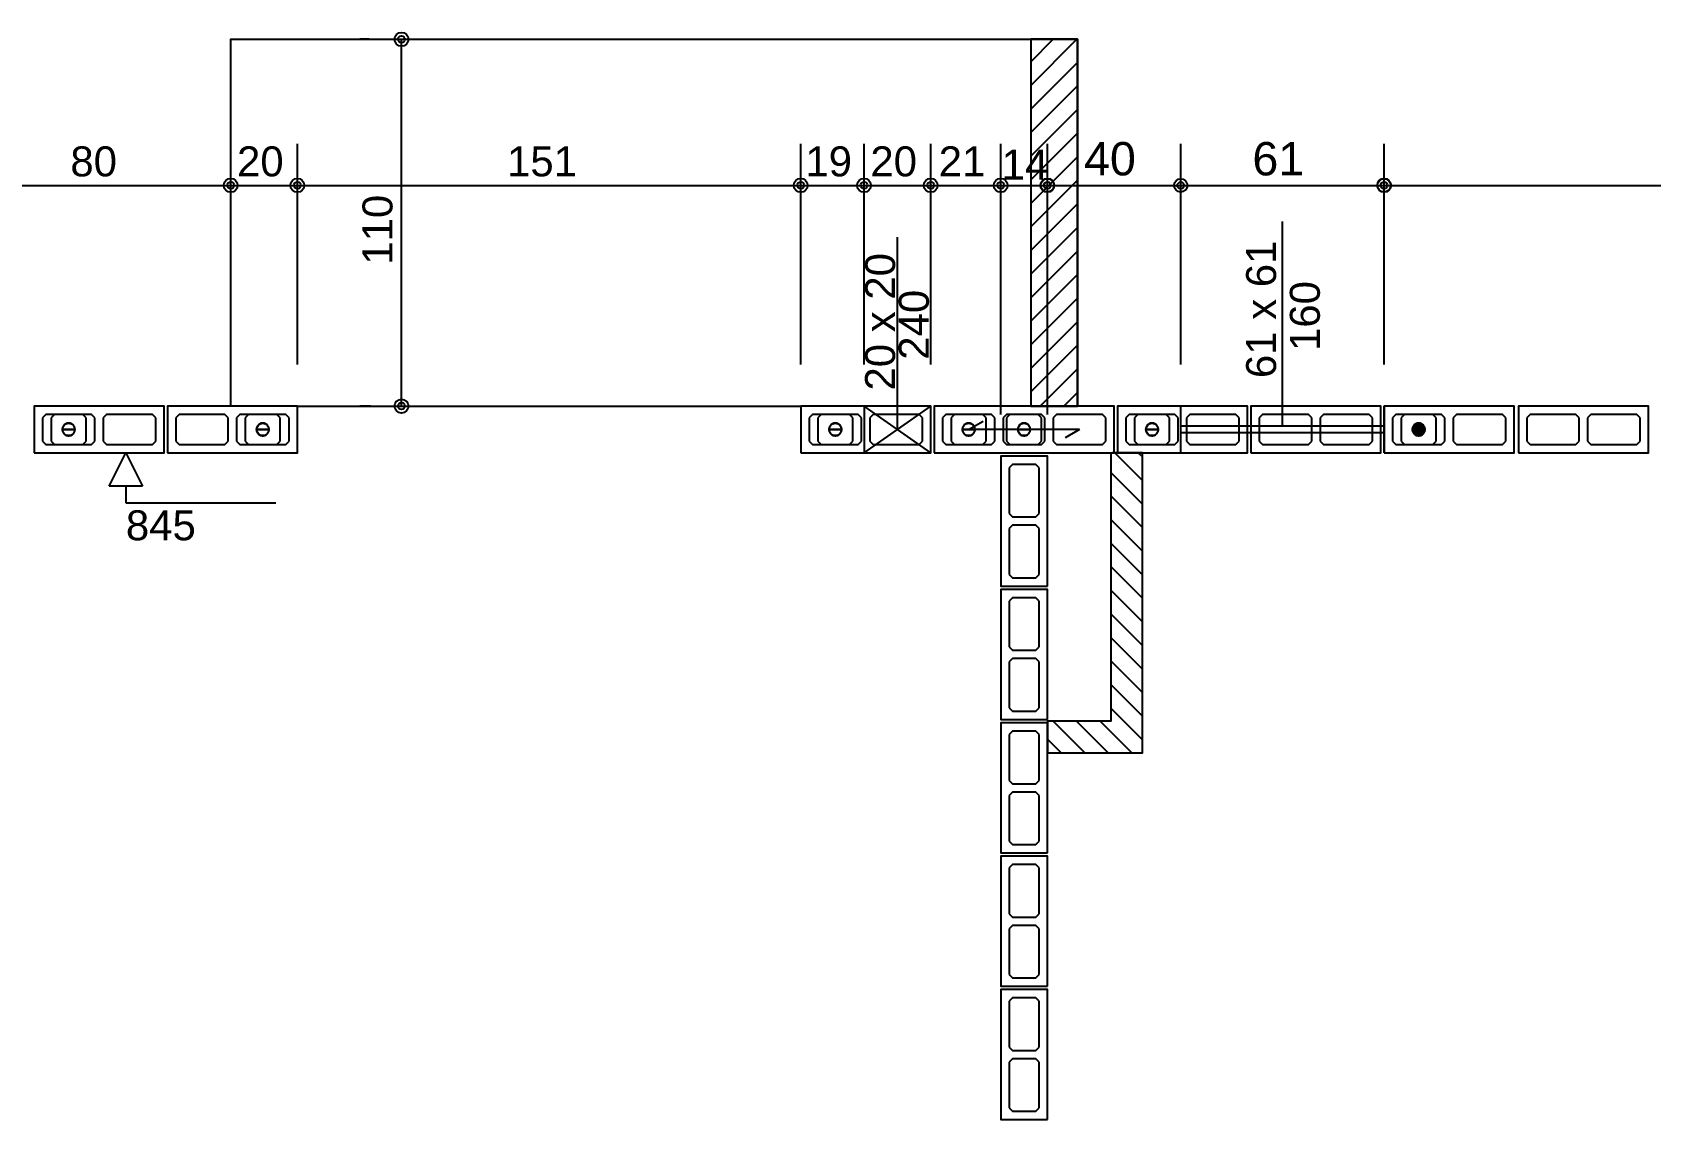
# Model space of a CAD drawing. Extents: x 0 to 119, y 0 to 84.
# Drawn here: x 27.53 to 37.24, y 65.64 to 72.16 of the extents above; entities that cross this region are included whole.
import ezdxf

# ---------------------------------------------------------------- set-up
doc = ezdxf.new("R2010")
doc.units = 0
doc.header["$MEASUREMENT"] = 0
doc.linetypes.add('ESTILO_TQS_0003', pattern=[1.5, 0.5, -0.4, 0.1, -0.5])
doc.linetypes.add('ESTILO_TQS_0005', pattern=[0.4, 0.3, -0.1])
for name, color, linetype in [('17', 90, 'CONTINUOUS'), ('20', 1, 'CONTINUOUS'), ('27', 250, 'CONTINUOUS'), ('29', 9, 'CONTINUOUS'), ('3', 7, 'CONTINUOUS'), ('35', 255, 'CONTINUOUS')]:
    doc.layers.add(name, color=color, linetype=linetype)
doc.styles.add('TQS_ARIAL', font='arial.ttf')

msp = doc.modelspace()

# ---------------------------------------------------------------- linework, layer by layer
at = {"layer": '17', "color": 90, "linetype": 'Continuous'}
for p, q in [((35.7603, 69.87), (35.7403, 69.85)), ((35.7403, 69.85), (35.7403, 69.71)), ((35.9303, 69.87), (35.7603, 69.87)), ((35.9503, 69.85), (35.9303, 69.87)), ((35.9503, 69.71), (35.9503, 69.85)), ((35.7403, 69.71), (35.7603, 69.69)), ((35.7603, 69.69), (35.9303, 69.69)), ((35.9303, 69.69), (35.9503, 69.71))]:
    msp.add_line(p, q, dxfattribs=at)
for points in [[(35.8459, 69.78), (35.845897, 69.779939), (35.845888, 69.779879), (35.845872, 69.77982), (35.845851, 69.779763), (35.845825, 69.779709), (35.845792, 69.779657), (35.845755, 69.779609), (35.845713, 69.779565), (35.845667, 69.779526), (35.845617, 69.779491), (35.845564, 69.779461), (35.845508, 69.779437), (35.84545, 69.779419), (35.845391, 69.779407), (35.84533, 69.779401), (35.84527, 69.779401), (35.845209, 69.779407), (35.84515, 69.779419), (35.845092, 69.779437), (35.845036, 69.779461), (35.844983, 69.779491), (35.844933, 69.779526), (35.844887, 69.779565), (35.844845, 69.779609), (35.844808, 69.779657), (35.844775, 69.779709), (35.844749, 69.779763), (35.844728, 69.77982), (35.844712, 69.779879), (35.844703, 69.779939), (35.8447, 69.78), (35.8831, 69.78), (35.882906, 69.783824), (35.882326, 69.787609), (35.881366, 69.791316), (35.880037, 69.794907), (35.87835, 69.798344), (35.876325, 69.801594), (35.873981, 69.804622), (35.871343, 69.807397), (35.868438, 69.809891), (35.865295, 69.812079), (35.861947, 69.813937), (35.858428, 69.815447), (35.854775, 69.816593), (35.851024, 69.817364), (35.847215, 69.817751), (35.843385, 69.817751), (35.839576, 69.817364), (35.835825, 69.816593), (35.832172, 69.815447), (35.828653, 69.813937), (35.825305, 69.812079), (35.822162, 69.809891), (35.819257, 69.807397), (35.816619, 69.804622), (35.814275, 69.801594), (35.81225, 69.798344), (35.810563, 69.794907), (35.809234, 69.791316), (35.808274, 69.787609), (35.807694, 69.783824), (35.8075, 69.78), (35.8459, 69.78)], [(35.8447, 69.78), (35.844703, 69.780061), (35.844712, 69.780121), (35.844728, 69.78018), (35.844749, 69.780237), (35.844775, 69.780291), (35.844808, 69.780343), (35.844845, 69.780391), (35.844887, 69.780435), (35.844933, 69.780474), (35.844983, 69.780509), (35.845036, 69.780539), (35.845092, 69.780563), (35.84515, 69.780581), (35.845209, 69.780593), (35.84527, 69.780599), (35.84533, 69.780599), (35.845391, 69.780593), (35.84545, 69.780581), (35.845508, 69.780563), (35.845564, 69.780539), (35.845617, 69.780509), (35.845667, 69.780474), (35.845713, 69.780435), (35.845755, 69.780391), (35.845792, 69.780343), (35.845825, 69.780291), (35.845851, 69.780237), (35.845872, 69.78018), (35.845888, 69.780121), (35.845897, 69.780061), (35.8459, 69.78), (35.8075, 69.78), (35.807694, 69.776176), (35.808274, 69.772391), (35.809234, 69.768684), (35.810563, 69.765093), (35.81225, 69.761656), (35.814275, 69.758406), (35.816619, 69.755378), (35.819257, 69.752603), (35.822162, 69.750109), (35.825305, 69.747921), (35.828653, 69.746063), (35.832172, 69.744553), (35.835825, 69.743407), (35.839576, 69.742636), (35.843385, 69.742249), (35.847215, 69.742249), (35.851024, 69.742636), (35.854775, 69.743407), (35.858428, 69.744553), (35.861947, 69.746063), (35.865295, 69.747921), (35.868438, 69.750109), (35.871343, 69.752603), (35.873981, 69.755378), (35.876325, 69.758406), (35.87835, 69.761656), (35.880037, 69.765093), (35.881366, 69.768684), (35.882326, 69.772391), (35.882906, 69.776176), (35.8831, 69.78), (35.8447, 69.78)]]:
    msp.add_lwpolyline(points, dxfattribs=at)
msp.add_circle((35.8453, 69.78), 0.0372, dxfattribs=at)
for points in [[(35.845667, 69.779526), (35.825305, 69.812079), (35.822162, 69.809891)], [(35.845667, 69.779526), (35.828653, 69.813937), (35.825305, 69.812079)], [(35.845667, 69.779526), (35.832172, 69.815447), (35.828653, 69.813937)], [(35.845667, 69.779526), (35.835825, 69.816593), (35.832172, 69.815447)], [(35.845667, 69.779526), (35.839576, 69.817364), (35.835825, 69.816593)], [(35.845667, 69.779526), (35.843385, 69.817751), (35.839576, 69.817364)], [(35.845667, 69.779526), (35.847215, 69.817751), (35.843385, 69.817751)], [(35.8831, 69.78), (35.847215, 69.817751), (35.845667, 69.779526)], [(35.8831, 69.78), (35.851024, 69.817364), (35.847215, 69.817751)], [(35.8831, 69.78), (35.854775, 69.816593), (35.851024, 69.817364)], [(35.8831, 69.78), (35.858428, 69.815447), (35.854775, 69.816593)], [(35.8831, 69.78), (35.861947, 69.813937), (35.858428, 69.815447)], [(35.8831, 69.78), (35.865295, 69.812079), (35.861947, 69.813937)], [(35.8831, 69.78), (35.868438, 69.809891), (35.865295, 69.812079)], [(35.845667, 69.779526), (35.807694, 69.783824), (35.8075, 69.78)], [(35.844933, 69.780474), (35.8075, 69.78), (35.807694, 69.776176)], [(35.845667, 69.779526), (35.808274, 69.787609), (35.807694, 69.783824)], [(35.844933, 69.780474), (35.807694, 69.776176), (35.808274, 69.772391)], [(35.845667, 69.779526), (35.809234, 69.791316), (35.808274, 69.787609)], [(35.844933, 69.780474), (35.808274, 69.772391), (35.809234, 69.768684)], [(35.845667, 69.779526), (35.810563, 69.794907), (35.809234, 69.791316)], [(35.844933, 69.780474), (35.809234, 69.768684), (35.810563, 69.765093)], [(35.845667, 69.779526), (35.81225, 69.798344), (35.810563, 69.794907)], [(35.844933, 69.780474), (35.810563, 69.765093), (35.81225, 69.761656)], [(35.845667, 69.779526), (35.814275, 69.801594), (35.81225, 69.798344)], [(35.844933, 69.780474), (35.81225, 69.761656), (35.814275, 69.758406)], [(35.845667, 69.779526), (35.816619, 69.804622), (35.814275, 69.801594)], [(35.844933, 69.780474), (35.814275, 69.758406), (35.816619, 69.755378)], [(35.845667, 69.779526), (35.819257, 69.807397), (35.816619, 69.804622)], [(35.844933, 69.780474), (35.816619, 69.755378), (35.819257, 69.752603)], [(35.845667, 69.779526), (35.822162, 69.809891), (35.819257, 69.807397)], [(35.844933, 69.780474), (35.819257, 69.752603), (35.822162, 69.750109)], [(35.844933, 69.780474), (35.822162, 69.750109), (35.825305, 69.747921)], [(35.844933, 69.780474), (35.825305, 69.747921), (35.828653, 69.746063)], [(35.844933, 69.780474), (35.828653, 69.746063), (35.832172, 69.744553)], [(35.844933, 69.780474), (35.832172, 69.744553), (35.835825, 69.743407)], [(35.844933, 69.780474), (35.835825, 69.743407), (35.839576, 69.742636)], [(35.844933, 69.780474), (35.839576, 69.742636), (35.843385, 69.742249)], [(35.844933, 69.780474), (35.843385, 69.742249), (35.847215, 69.742249)], [(35.844933, 69.780474), (35.844728, 69.78018), (35.8447, 69.78)], [(35.844933, 69.780474), (35.8447, 69.78), (35.8447, 69.78)], [(35.844933, 69.780474), (35.8447, 69.78), (35.8447, 69.78)], [(35.844933, 69.780474), (35.8447, 69.78), (35.8447, 69.78)], [(35.844933, 69.780474), (35.8447, 69.78), (35.8447, 69.78)], [(35.844933, 69.780474), (35.8447, 69.78), (35.8447, 69.78)], [(35.844933, 69.780474), (35.8447, 69.78), (35.8447, 69.78)], [(35.844933, 69.780474), (35.8447, 69.78), (35.8447, 69.78)], [(35.844933, 69.780474), (35.8447, 69.78), (35.8447, 69.78)], [(35.844933, 69.780474), (35.8447, 69.78), (35.8447, 69.78)], [(35.844933, 69.780474), (35.8447, 69.78), (35.8447, 69.78)], [(35.844933, 69.780474), (35.8447, 69.78), (35.8447, 69.78)], [(35.844933, 69.780474), (35.8447, 69.78), (35.8447, 69.78)], [(35.844933, 69.780474), (35.8447, 69.78), (35.8447, 69.78)], [(35.844933, 69.780474), (35.8447, 69.78), (35.8447, 69.78)], [(35.844933, 69.780474), (35.8447, 69.78), (35.8447, 69.78)], [(35.844933, 69.780474), (35.8447, 69.78), (35.8447, 69.78)], [(35.844933, 69.780474), (35.8447, 69.78), (35.8447, 69.78)], [(35.844933, 69.780474), (35.8447, 69.78), (35.8447, 69.78)], [(35.844933, 69.780474), (35.8447, 69.78), (35.8447, 69.78)], [(35.844933, 69.780474), (35.8447, 69.78), (35.8447, 69.78)], [(35.844933, 69.780474), (35.8447, 69.78), (35.8447, 69.78)], [(35.844933, 69.780474), (35.8447, 69.78), (35.8447, 69.78)], [(35.844933, 69.780474), (35.844775, 69.780291), (35.844728, 69.78018)], [(35.844933, 69.780474), (35.844808, 69.780343), (35.844775, 69.780291)], [(35.844933, 69.780474), (35.844845, 69.780391), (35.844808, 69.780343)], [(35.844933, 69.780474), (35.844887, 69.780435), (35.844845, 69.780391)], [(35.844933, 69.780474), (35.844933, 69.780474), (35.844887, 69.780435)], [(35.844933, 69.780474), (35.844887, 69.780435), (35.844887, 69.780435)], [(35.8831, 69.78), (35.844933, 69.780474), (35.847215, 69.742249)], [(35.844933, 69.780474), (35.844933, 69.780474), (35.844933, 69.780474)], [(35.8459, 69.78), (35.845667, 69.779526), (35.845667, 69.779526)], [(35.8459, 69.78), (35.845667, 69.779526), (35.845667, 69.779526)], [(35.8459, 69.78), (35.845667, 69.779526), (35.845713, 69.779565)], [(35.8459, 69.78), (35.845713, 69.779565), (35.845713, 69.779565)], [(35.8459, 69.78), (35.845713, 69.779565), (35.845755, 69.779609)], [(35.8459, 69.78), (35.845755, 69.779609), (35.845792, 69.779657)], [(35.8459, 69.78), (35.845792, 69.779657), (35.845825, 69.779709)], [(35.8459, 69.78), (35.845825, 69.779709), (35.845872, 69.77982)], [(35.8459, 69.78), (35.845872, 69.77982), (35.8459, 69.78)], [(35.8459, 69.78), (35.8459, 69.78), (35.8459, 69.78)], [(35.8459, 69.78), (35.8459, 69.78), (35.8459, 69.78)], [(35.8459, 69.78), (35.8459, 69.78), (35.8459, 69.78)], [(35.8459, 69.78), (35.8459, 69.78), (35.8459, 69.78)], [(35.8459, 69.78), (35.8459, 69.78), (35.8459, 69.78)], [(35.8459, 69.78), (35.8459, 69.78), (35.8459, 69.78)], [(35.8459, 69.78), (35.8459, 69.78), (35.8459, 69.78)], [(35.8459, 69.78), (35.8459, 69.78), (35.8459, 69.78)], [(35.8459, 69.78), (35.8459, 69.78), (35.8459, 69.78)], [(35.8459, 69.78), (35.8459, 69.78), (35.8459, 69.78)], [(35.8459, 69.78), (35.8459, 69.78), (35.8459, 69.78)], [(35.8459, 69.78), (35.8459, 69.78), (35.8459, 69.78)], [(35.8459, 69.78), (35.8459, 69.78), (35.8459, 69.78)], [(35.8459, 69.78), (35.8459, 69.78), (35.8459, 69.78)], [(35.8459, 69.78), (35.8459, 69.78), (35.8459, 69.78)], [(35.8459, 69.78), (35.8459, 69.78), (35.8459, 69.78)], [(35.8459, 69.78), (35.8459, 69.78), (35.8459, 69.78)], [(35.8459, 69.78), (35.8459, 69.78), (35.8459, 69.78)], [(35.8459, 69.78), (35.8459, 69.78), (35.8459, 69.78)], [(35.8459, 69.78), (35.8459, 69.78), (35.8459, 69.78)], [(35.8459, 69.78), (35.8459, 69.78), (35.8459, 69.78)], [(35.8831, 69.78), (35.847215, 69.742249), (35.851024, 69.742636)], [(35.8831, 69.78), (35.851024, 69.742636), (35.854775, 69.743407)], [(35.8831, 69.78), (35.854775, 69.743407), (35.858428, 69.744553)], [(35.8831, 69.78), (35.858428, 69.744553), (35.861947, 69.746063)], [(35.8831, 69.78), (35.861947, 69.746063), (35.865295, 69.747921)], [(35.8831, 69.78), (35.865295, 69.747921), (35.868438, 69.750109)], [(35.8831, 69.78), (35.871343, 69.807397), (35.868438, 69.809891)], [(35.8831, 69.78), (35.868438, 69.750109), (35.871343, 69.752603)], [(35.8831, 69.78), (35.873981, 69.804622), (35.871343, 69.807397)], [(35.8831, 69.78), (35.871343, 69.752603), (35.873981, 69.755378)], [(35.8831, 69.78), (35.876325, 69.801594), (35.873981, 69.804622)], [(35.8831, 69.78), (35.873981, 69.755378), (35.876325, 69.758406)], [(35.8831, 69.78), (35.87835, 69.798344), (35.876325, 69.801594)], [(35.8831, 69.78), (35.876325, 69.758406), (35.87835, 69.761656)], [(35.8831, 69.78), (35.880037, 69.794907), (35.87835, 69.798344)], [(35.8831, 69.78), (35.87835, 69.761656), (35.880037, 69.765093)], [(35.8831, 69.78), (35.881366, 69.791316), (35.880037, 69.794907)], [(35.8831, 69.78), (35.880037, 69.765093), (35.881366, 69.768684)], [(35.8831, 69.78), (35.882326, 69.787609), (35.881366, 69.791316)], [(35.8831, 69.78), (35.881366, 69.768684), (35.882326, 69.772391)], [(35.8831, 69.78), (35.882906, 69.783824), (35.882326, 69.787609)], [(35.8831, 69.78), (35.882326, 69.772391), (35.882906, 69.776176)]]:
    msp.add_solid(points, dxfattribs=at)
at = {"layer": '20', "color": 1, "linetype": 'Continuous'}
for p, q in [((27.988858, 69.44), (28.088858, 69.64)), ((28.088858, 69.64), (28.188858, 69.44)), ((28.188858, 69.44), (27.988858, 69.44)), ((28.088858, 69.44), (28.088858, 69.34)), ((28.088858, 69.34), (28.988858, 69.34))]:
    msp.add_line(p, q, dxfattribs=at)
at = {"layer": '27', "color": 250, "linetype": 'ESTILO_TQS_0005'}
for points in [[(27.5878, 69.71), (27.6078, 69.69), (27.8828, 69.69), (27.9028, 69.71), (27.9028, 69.85), (27.8828, 69.87), (27.6078, 69.87), (27.5878, 69.85), (27.5878, 69.71)], [(27.9528, 69.71), (27.9728, 69.69), (28.2478, 69.69), (28.2678, 69.71), (28.2678, 69.85), (28.2478, 69.87), (27.9728, 69.87), (27.9528, 69.85), (27.9528, 69.71)], [(28.3878, 69.71), (28.4078, 69.69), (28.6828, 69.69), (28.7028, 69.71), (28.7028, 69.85), (28.6828, 69.87), (28.4078, 69.87), (28.3878, 69.85), (28.3878, 69.71)], [(28.7528, 69.71), (28.7728, 69.69), (29.0478, 69.69), (29.0678, 69.71), (29.0678, 69.85), (29.0478, 69.87), (28.7728, 69.87), (28.7528, 69.85), (28.7528, 69.71)], [(32.1878, 69.71), (32.2078, 69.69), (32.4828, 69.69), (32.5028, 69.71), (32.5028, 69.85), (32.4828, 69.87), (32.2078, 69.87), (32.1878, 69.85), (32.1878, 69.71)], [(32.5528, 69.71), (32.5728, 69.69), (32.8478, 69.69), (32.8678, 69.71), (32.8678, 69.85), (32.8478, 69.87), (32.5728, 69.87), (32.5528, 69.85), (32.5528, 69.71)], [(32.9878, 69.71), (33.0078, 69.69), (33.2828, 69.69), (33.3028, 69.71), (33.3028, 69.85), (33.2828, 69.87), (33.0078, 69.87), (32.9878, 69.85), (32.9878, 69.71)], [(33.3528, 69.71), (33.3728, 69.69), (33.5828, 69.69), (33.6028, 69.71), (33.6028, 69.85), (33.5828, 69.87), (33.3728, 69.87), (33.3528, 69.85), (33.3528, 69.71)], [(33.6528, 69.71), (33.6728, 69.69), (33.9478, 69.69), (33.9678, 69.71), (33.9678, 69.85), (33.9478, 69.87), (33.6728, 69.87), (33.6528, 69.85), (33.6528, 69.71)], [(34.0883, 69.71), (34.1083, 69.69), (34.3833, 69.69), (34.4033, 69.71), (34.4033, 69.85), (34.3833, 69.87), (34.1083, 69.87), (34.0883, 69.85), (34.0883, 69.71)], [(34.4533, 69.71), (34.4733, 69.69), (34.7483, 69.69), (34.7683, 69.71), (34.7683, 69.85), (34.7483, 69.87), (34.4733, 69.87), (34.4533, 69.85), (34.4533, 69.71)], [(34.8888, 69.71), (34.9088, 69.69), (35.1838, 69.69), (35.2038, 69.71), (35.2038, 69.85), (35.1838, 69.87), (34.9088, 69.87), (34.8888, 69.85), (34.8888, 69.71)], [(35.2538, 69.71), (35.2738, 69.69), (35.5488, 69.69), (35.5688, 69.71), (35.5688, 69.85), (35.5488, 69.87), (35.2738, 69.87), (35.2538, 69.85), (35.2538, 69.71)], [(35.6878, 69.71), (35.7078, 69.69), (35.9828, 69.69), (36.0028, 69.71), (36.0028, 69.85), (35.9828, 69.87), (35.7078, 69.87), (35.6878, 69.85), (35.6878, 69.71)], [(36.0528, 69.71), (36.0728, 69.69), (36.3478, 69.69), (36.3678, 69.71), (36.3678, 69.85), (36.3478, 69.87), (36.0728, 69.87), (36.0528, 69.85), (36.0528, 69.71)], [(36.49405, 69.71), (36.51405, 69.69), (36.78905, 69.69), (36.80905, 69.71), (36.80905, 69.85), (36.78905, 69.87), (36.51405, 69.87), (36.49405, 69.85), (36.49405, 69.71)], [(36.85905, 69.71), (36.87905, 69.69), (37.15405, 69.69), (37.17405, 69.71), (37.17405, 69.85), (37.15405, 69.87), (36.87905, 69.87), (36.85905, 69.85), (36.85905, 69.71)], [(33.5478, 69.255), (33.5678, 69.275), (33.5678, 69.55), (33.5478, 69.57), (33.4078, 69.57), (33.3878, 69.55), (33.3878, 69.275), (33.4078, 69.255), (33.5478, 69.255)], [(33.5478, 68.89), (33.5678, 68.91), (33.5678, 69.185), (33.5478, 69.205), (33.4078, 69.205), (33.3878, 69.185), (33.3878, 68.91), (33.4078, 68.89), (33.5478, 68.89)], [(33.5478, 68.455), (33.5678, 68.475), (33.5678, 68.75), (33.5478, 68.77), (33.4078, 68.77), (33.3878, 68.75), (33.3878, 68.475), (33.4078, 68.455), (33.5478, 68.455)], [(33.5478, 68.09), (33.5678, 68.11), (33.5678, 68.385), (33.5478, 68.405), (33.4078, 68.405), (33.3878, 68.385), (33.3878, 68.11), (33.4078, 68.09), (33.5478, 68.09)], [(33.5478, 67.655), (33.5678, 67.675), (33.5678, 67.95), (33.5478, 67.97), (33.4078, 67.97), (33.3878, 67.95), (33.3878, 67.675), (33.4078, 67.655), (33.5478, 67.655)], [(33.5478, 67.29), (33.5678, 67.31), (33.5678, 67.585), (33.5478, 67.605), (33.4078, 67.605), (33.3878, 67.585), (33.3878, 67.31), (33.4078, 67.29), (33.5478, 67.29)], [(33.5478, 66.855), (33.5678, 66.875), (33.5678, 67.15), (33.5478, 67.17), (33.4078, 67.17), (33.3878, 67.15), (33.3878, 66.875), (33.4078, 66.855), (33.5478, 66.855)], [(33.5478, 66.49), (33.5678, 66.51), (33.5678, 66.785), (33.5478, 66.805), (33.4078, 66.805), (33.3878, 66.785), (33.3878, 66.51), (33.4078, 66.49), (33.5478, 66.49)], [(33.5478, 66.055), (33.5678, 66.075), (33.5678, 66.35), (33.5478, 66.37), (33.4078, 66.37), (33.3878, 66.35), (33.3878, 66.075), (33.4078, 66.055), (33.5478, 66.055)], [(33.5478, 65.69), (33.5678, 65.71), (33.5678, 65.985), (33.5478, 66.005), (33.4078, 66.005), (33.3878, 65.985), (33.3878, 65.71), (33.4078, 65.69), (33.5478, 65.69)]]:
    msp.add_lwpolyline(points, dxfattribs=at)
at = {"layer": '29', "color": 9, "linetype": 'Continuous'}
for p, q in [((33.5178, 71.842988), (33.794812, 72.12)), ((33.5178, 71.984409), (33.653391, 72.12)), ((33.5178, 71.701566), (33.7978, 71.981566)), ((33.5178, 71.560145), (33.7978, 71.840145)), ((33.5178, 71.418723), (33.7978, 71.698723)), ((33.5178, 71.277302), (33.7978, 71.557302)), ((33.5178, 71.135881), (33.7978, 71.415881)), ((33.5178, 70.994459), (33.7978, 71.274459)), ((33.5178, 70.853038), (33.7978, 71.133038)), ((33.5178, 70.711617), (33.7978, 70.991617)), ((33.5178, 70.570195), (33.7978, 70.850195)), ((33.5178, 70.428774), (33.7978, 70.708774)), ((33.5178, 70.287353), (33.7978, 70.567353)), ((33.5178, 70.145931), (33.7978, 70.425931)), ((33.5178, 70.00451), (33.7978, 70.28451)), ((33.574802, 69.92009), (33.7978, 70.143089)), ((33.716223, 69.92009), (33.7978, 70.001667)), ((34.021876, 69.639978), (34.187848, 69.474006)), ((34.163298, 69.639978), (34.187848, 69.615428)), ((33.997846, 69.522587), (34.187848, 69.332585)), ((33.997846, 69.381165), (34.187848, 69.191164)), ((33.997846, 69.239744), (34.187848, 69.049742)), ((33.997846, 69.098323), (34.187848, 68.908321)), ((33.997846, 68.956901), (34.187848, 68.7669)), ((33.997846, 68.81548), (34.187848, 68.625478)), ((33.997846, 68.674059), (34.187848, 68.484057)), ((33.997846, 68.532637), (34.187848, 68.342636)), ((33.997846, 68.391216), (34.187848, 68.201214)), ((33.997846, 68.249795), (34.187848, 68.059793)), ((33.997846, 68.108373), (34.187848, 67.918372)), ((33.65197, 68.029985), (33.841976, 67.839979)), ((33.793393, 68.029983), (33.983398, 67.839979)), ((33.934816, 68.029982), (34.124819, 67.839979)), ((33.6178, 67.922734), (33.700555, 67.839979))]:
    msp.add_line(p, q, dxfattribs=at)
for points in [[(33.7978, 72.12), (33.5178, 72.12), (33.5178, 69.92009), (33.7978, 69.92009), (33.7978, 72.12)], [(33.997846, 69.639978), (33.997846, 68.029981), (33.6178, 68.029985), (33.6178, 67.839979), (34.187848, 67.839979), (34.187848, 69.639978), (34.007846, 69.639978)]]:
    msp.add_lwpolyline(points, dxfattribs=at)
at = {"layer": '3', "color": 7, "linetype": 'Continuous'}
for p, q in [((35.0278, 69.8), (35.0278, 71.028083)), ((29.1178, 69.92), (32.1378, 69.92)), ((32.9178, 69.64), (32.5178, 69.92)), ((32.5178, 69.64), (32.9178, 69.92)), ((34.4178, 69.64), (34.4178, 69.92)), ((35.6378, 69.64), (35.6378, 69.92)), ((27.6603, 69.87), (27.6403, 69.85)), ((27.6403, 69.85), (27.6403, 69.71)), ((27.8303, 69.87), (27.6603, 69.87)), ((27.8503, 69.85), (27.8303, 69.87)), ((27.8503, 69.71), (27.8503, 69.85)), ((28.8253, 69.87), (28.8053, 69.85)), ((28.8053, 69.85), (28.8053, 69.71)), ((28.9953, 69.87), (28.8253, 69.87)), ((29.0153, 69.85), (28.9953, 69.87)), ((29.0153, 69.71), (29.0153, 69.85)), ((32.2603, 69.87), (32.2403, 69.85)), ((32.2403, 69.85), (32.2403, 69.71)), ((32.4303, 69.87), (32.2603, 69.87)), ((32.4503, 69.85), (32.4303, 69.87)), ((32.4503, 69.71), (32.4503, 69.85)), ((33.0603, 69.87), (33.0403, 69.85)), ((33.0403, 69.85), (33.0403, 69.71)), ((33.2303, 69.87), (33.0603, 69.87)), ((33.1453, 69.78), (33.231903, 69.83)), ((33.2503, 69.85), (33.2303, 69.87)), ((33.2503, 69.71), (33.2503, 69.85)), ((33.3928, 69.87), (33.3728, 69.85)), ((33.3728, 69.85), (33.3728, 69.71)), ((33.5628, 69.87), (33.3928, 69.87)), ((33.5828, 69.85), (33.5628, 69.87)), ((33.5828, 69.71), (33.5828, 69.85)), ((34.1608, 69.87), (34.1408, 69.85)), ((34.1408, 69.85), (34.1408, 69.71)), ((34.3308, 69.87), (34.1608, 69.87)), ((34.3508, 69.85), (34.3308, 69.87)), ((34.3508, 69.71), (34.3508, 69.85)), ((33.8103, 69.78), (33.1453, 69.78)), ((33.8103, 69.78), (33.723697, 69.73)), ((35.6378, 69.8), (34.4178, 69.8)), ((35.6378, 69.76), (34.4178, 69.76)), ((27.6403, 69.71), (27.6603, 69.69)), ((27.6603, 69.69), (27.8303, 69.69)), ((27.8303, 69.69), (27.8503, 69.71)), ((28.8053, 69.71), (28.8253, 69.69)), ((28.8253, 69.69), (28.9953, 69.69)), ((28.9953, 69.69), (29.0153, 69.71)), ((32.2403, 69.71), (32.2603, 69.69)), ((32.2603, 69.69), (32.4303, 69.69)), ((32.4303, 69.69), (32.4503, 69.71)), ((33.0403, 69.71), (33.0603, 69.69)), ((33.0603, 69.69), (33.2303, 69.69)), ((33.2303, 69.69), (33.2503, 69.71)), ((33.3728, 69.71), (33.3928, 69.69)), ((33.3928, 69.69), (33.5628, 69.69)), ((33.5628, 69.69), (33.5828, 69.71)), ((34.1408, 69.71), (34.1608, 69.69)), ((34.1608, 69.69), (34.3308, 69.69)), ((34.3308, 69.69), (34.3508, 69.71))]:
    msp.add_line(p, q, dxfattribs=at)
for points in [[(28.7178, 69.92), (28.7178, 72.12), (33.7978, 72.12), (33.7978, 69.92009)], [(32.7178, 69.78), (32.7178, 70.932229)], [(27.5378, 69.64), (28.3178, 69.64), (28.3178, 69.92), (27.5378, 69.92), (27.5378, 69.64)], [(28.3378, 69.64), (29.1178, 69.64), (29.1178, 69.92), (28.3378, 69.92), (28.3378, 69.64)], [(32.1378, 69.64), (32.9178, 69.64), (32.9178, 69.92), (32.1378, 69.92), (32.1378, 69.64)], [(32.9178, 69.64), (32.9178, 69.92), (32.5178, 69.92), (32.5178, 69.64), (32.9178, 69.64)], [(32.9378, 69.64), (34.0178, 69.64), (34.0178, 69.92), (32.9378, 69.92), (32.9378, 69.64)], [(34.0383, 69.64), (34.8183, 69.64), (34.8183, 69.92), (34.0383, 69.92), (34.0383, 69.64)], [(34.8388, 69.64), (35.6188, 69.64), (35.6188, 69.92), (34.8388, 69.92), (34.8388, 69.64)], [(35.6378, 69.64), (36.4178, 69.64), (36.4178, 69.92), (35.6378, 69.92), (35.6378, 69.64)], [(36.44405, 69.64), (37.22405, 69.64), (37.22405, 69.92), (36.44405, 69.92), (36.44405, 69.64)], [(27.7459, 69.78), (27.745897, 69.779939), (27.745888, 69.779879), (27.745872, 69.77982), (27.745851, 69.779763), (27.745825, 69.779709), (27.745792, 69.779657), (27.745755, 69.779609), (27.745713, 69.779565), (27.745667, 69.779526), (27.745617, 69.779491), (27.745564, 69.779461), (27.745508, 69.779437), (27.74545, 69.779419), (27.745391, 69.779407), (27.74533, 69.779401), (27.74527, 69.779401), (27.745209, 69.779407), (27.74515, 69.779419), (27.745092, 69.779437), (27.745036, 69.779461), (27.744983, 69.779491), (27.744933, 69.779526), (27.744887, 69.779565), (27.744845, 69.779609), (27.744808, 69.779657), (27.744775, 69.779709), (27.744749, 69.779763), (27.744728, 69.77982), (27.744712, 69.779879), (27.744703, 69.779939), (27.7447, 69.78), (27.7831, 69.78), (27.782906, 69.783824), (27.782326, 69.787609), (27.781366, 69.791316), (27.780037, 69.794907), (27.77835, 69.798344), (27.776325, 69.801594), (27.773981, 69.804622), (27.771343, 69.807397), (27.768438, 69.809891), (27.765295, 69.812079), (27.761947, 69.813937), (27.758428, 69.815447), (27.754775, 69.816593), (27.751024, 69.817364), (27.747215, 69.817751), (27.743385, 69.817751), (27.739576, 69.817364), (27.735825, 69.816593), (27.732172, 69.815447), (27.728653, 69.813937), (27.725305, 69.812079), (27.722162, 69.809891), (27.719257, 69.807397), (27.716619, 69.804622), (27.714275, 69.801594), (27.71225, 69.798344), (27.710563, 69.794907), (27.709234, 69.791316), (27.708274, 69.787609), (27.707694, 69.783824), (27.7075, 69.78), (27.7459, 69.78)], [(28.9109, 69.78), (28.910897, 69.779939), (28.910888, 69.779879), (28.910872, 69.77982), (28.910851, 69.779763), (28.910825, 69.779709), (28.910792, 69.779657), (28.910755, 69.779609), (28.910713, 69.779565), (28.910667, 69.779526), (28.910617, 69.779491), (28.910564, 69.779461), (28.910508, 69.779437), (28.91045, 69.779419), (28.910391, 69.779407), (28.91033, 69.779401), (28.91027, 69.779401), (28.910209, 69.779407), (28.91015, 69.779419), (28.910092, 69.779437), (28.910036, 69.779461), (28.909983, 69.779491), (28.909933, 69.779526), (28.909887, 69.779565), (28.909845, 69.779609), (28.909808, 69.779657), (28.909775, 69.779709), (28.909749, 69.779763), (28.909728, 69.77982), (28.909712, 69.779879), (28.909703, 69.779939), (28.9097, 69.78), (28.9481, 69.78), (28.947906, 69.783824), (28.947326, 69.787609), (28.946366, 69.791316), (28.945037, 69.794907), (28.94335, 69.798344), (28.941325, 69.801594), (28.938981, 69.804622), (28.936343, 69.807397), (28.933438, 69.809891), (28.930295, 69.812079), (28.926947, 69.813937), (28.923428, 69.815447), (28.919775, 69.816593), (28.916024, 69.817364), (28.912215, 69.817751), (28.908385, 69.817751), (28.904576, 69.817364), (28.900825, 69.816593), (28.897172, 69.815447), (28.893653, 69.813937), (28.890305, 69.812079), (28.887162, 69.809891), (28.884257, 69.807397), (28.881619, 69.804622), (28.879275, 69.801594), (28.87725, 69.798344), (28.875563, 69.794907), (28.874234, 69.791316), (28.873274, 69.787609), (28.872694, 69.783824), (28.8725, 69.78), (28.9109, 69.78)], [(32.3459, 69.78), (32.345897, 69.779939), (32.345888, 69.779879), (32.345872, 69.77982), (32.345851, 69.779763), (32.345825, 69.779709), (32.345792, 69.779657), (32.345755, 69.779609), (32.345713, 69.779565), (32.345667, 69.779526), (32.345617, 69.779491), (32.345564, 69.779461), (32.345508, 69.779437), (32.34545, 69.779419), (32.345391, 69.779407), (32.34533, 69.779401), (32.34527, 69.779401), (32.345209, 69.779407), (32.34515, 69.779419), (32.345092, 69.779437), (32.345036, 69.779461), (32.344983, 69.779491), (32.344933, 69.779526), (32.344887, 69.779565), (32.344845, 69.779609), (32.344808, 69.779657), (32.344775, 69.779709), (32.344749, 69.779763), (32.344728, 69.77982), (32.344712, 69.779879), (32.344703, 69.779939), (32.3447, 69.78), (32.3831, 69.78), (32.382906, 69.783824), (32.382326, 69.787609), (32.381366, 69.791316), (32.380037, 69.794907), (32.37835, 69.798344), (32.376325, 69.801594), (32.373981, 69.804622), (32.371343, 69.807397), (32.368438, 69.809891), (32.365295, 69.812079), (32.361947, 69.813937), (32.358428, 69.815447), (32.354775, 69.816593), (32.351024, 69.817364), (32.347215, 69.817751), (32.343385, 69.817751), (32.339576, 69.817364), (32.335825, 69.816593), (32.332172, 69.815447), (32.328653, 69.813937), (32.325305, 69.812079), (32.322162, 69.809891), (32.319257, 69.807397), (32.316619, 69.804622), (32.314275, 69.801594), (32.31225, 69.798344), (32.310563, 69.794907), (32.309234, 69.791316), (32.308274, 69.787609), (32.307694, 69.783824), (32.3075, 69.78), (32.3459, 69.78)], [(33.1459, 69.78), (33.145897, 69.779939), (33.145888, 69.779879), (33.145872, 69.77982), (33.145851, 69.779763), (33.145825, 69.779709), (33.145792, 69.779657), (33.145755, 69.779609), (33.145713, 69.779565), (33.145667, 69.779526), (33.145617, 69.779491), (33.145564, 69.779461), (33.145508, 69.779437), (33.14545, 69.779419), (33.145391, 69.779407), (33.14533, 69.779401), (33.14527, 69.779401), (33.145209, 69.779407), (33.14515, 69.779419), (33.145092, 69.779437), (33.145036, 69.779461), (33.144983, 69.779491), (33.144933, 69.779526), (33.144887, 69.779565), (33.144845, 69.779609), (33.144808, 69.779657), (33.144775, 69.779709), (33.144749, 69.779763), (33.144728, 69.77982), (33.144712, 69.779879), (33.144703, 69.779939), (33.1447, 69.78), (33.1831, 69.78), (33.182906, 69.783824), (33.182326, 69.787609), (33.181366, 69.791316), (33.180037, 69.794907), (33.17835, 69.798344), (33.176325, 69.801594), (33.173981, 69.804622), (33.171343, 69.807397), (33.168438, 69.809891), (33.165295, 69.812079), (33.161947, 69.813937), (33.158428, 69.815447), (33.154775, 69.816593), (33.151024, 69.817364), (33.147215, 69.817751), (33.143385, 69.817751), (33.139576, 69.817364), (33.135825, 69.816593), (33.132172, 69.815447), (33.128653, 69.813937), (33.125305, 69.812079), (33.122162, 69.809891), (33.119257, 69.807397), (33.116619, 69.804622), (33.114275, 69.801594), (33.11225, 69.798344), (33.110563, 69.794907), (33.109234, 69.791316), (33.108274, 69.787609), (33.107694, 69.783824), (33.1075, 69.78), (33.1459, 69.78)], [(33.4784, 69.78), (33.478397, 69.779939), (33.478388, 69.779879), (33.478372, 69.77982), (33.478351, 69.779763), (33.478325, 69.779709), (33.478292, 69.779657), (33.478255, 69.779609), (33.478213, 69.779565), (33.478167, 69.779526), (33.478117, 69.779491), (33.478064, 69.779461), (33.478008, 69.779437), (33.47795, 69.779419), (33.477891, 69.779407), (33.47783, 69.779401), (33.47777, 69.779401), (33.477709, 69.779407), (33.47765, 69.779419), (33.477592, 69.779437), (33.477536, 69.779461), (33.477483, 69.779491), (33.477433, 69.779526), (33.477387, 69.779565), (33.477345, 69.779609), (33.477308, 69.779657), (33.477275, 69.779709), (33.477249, 69.779763), (33.477228, 69.77982), (33.477212, 69.779879), (33.477203, 69.779939), (33.4772, 69.78), (33.5156, 69.78), (33.515406, 69.783824), (33.514826, 69.787609), (33.513866, 69.791316), (33.512537, 69.794907), (33.51085, 69.798344), (33.508825, 69.801594), (33.506481, 69.804622), (33.503843, 69.807397), (33.500938, 69.809891), (33.497795, 69.812079), (33.494447, 69.813937), (33.490928, 69.815447), (33.487275, 69.816593), (33.483524, 69.817364), (33.479715, 69.817751), (33.475885, 69.817751), (33.472076, 69.817364), (33.468325, 69.816593), (33.464672, 69.815447), (33.461153, 69.813937), (33.457805, 69.812079), (33.454662, 69.809891), (33.451757, 69.807397), (33.449119, 69.804622), (33.446775, 69.801594), (33.44475, 69.798344), (33.443063, 69.794907), (33.441734, 69.791316), (33.440774, 69.787609), (33.440194, 69.783824), (33.44, 69.78), (33.4784, 69.78)], [(34.2464, 69.78), (34.246397, 69.779939), (34.246388, 69.779879), (34.246372, 69.77982), (34.246351, 69.779763), (34.246325, 69.779709), (34.246292, 69.779657), (34.246255, 69.779609), (34.246213, 69.779565), (34.246167, 69.779526), (34.246117, 69.779491), (34.246064, 69.779461), (34.246008, 69.779437), (34.24595, 69.779419), (34.245891, 69.779407), (34.24583, 69.779401), (34.24577, 69.779401), (34.245709, 69.779407), (34.24565, 69.779419), (34.245592, 69.779437), (34.245536, 69.779461), (34.245483, 69.779491), (34.245433, 69.779526), (34.245387, 69.779565), (34.245345, 69.779609), (34.245308, 69.779657), (34.245275, 69.779709), (34.245249, 69.779763), (34.245228, 69.77982), (34.245212, 69.779879), (34.245203, 69.779939), (34.2452, 69.78), (34.2836, 69.78), (34.283406, 69.783824), (34.282826, 69.787609), (34.281866, 69.791316), (34.280537, 69.794907), (34.27885, 69.798344), (34.276825, 69.801594), (34.274481, 69.804622), (34.271843, 69.807397), (34.268938, 69.809891), (34.265795, 69.812079), (34.262447, 69.813937), (34.258928, 69.815447), (34.255275, 69.816593), (34.251524, 69.817364), (34.247715, 69.817751), (34.243885, 69.817751), (34.240076, 69.817364), (34.236325, 69.816593), (34.232672, 69.815447), (34.229153, 69.813937), (34.225805, 69.812079), (34.222662, 69.809891), (34.219757, 69.807397), (34.217119, 69.804622), (34.214775, 69.801594), (34.21275, 69.798344), (34.211063, 69.794907), (34.209734, 69.791316), (34.208774, 69.787609), (34.208194, 69.783824), (34.208, 69.78), (34.2464, 69.78)], [(27.7447, 69.78), (27.744703, 69.780061), (27.744712, 69.780121), (27.744728, 69.78018), (27.744749, 69.780237), (27.744775, 69.780291), (27.744808, 69.780343), (27.744845, 69.780391), (27.744887, 69.780435), (27.744933, 69.780474), (27.744983, 69.780509), (27.745036, 69.780539), (27.745092, 69.780563), (27.74515, 69.780581), (27.745209, 69.780593), (27.74527, 69.780599), (27.74533, 69.780599), (27.745391, 69.780593), (27.74545, 69.780581), (27.745508, 69.780563), (27.745564, 69.780539), (27.745617, 69.780509), (27.745667, 69.780474), (27.745713, 69.780435), (27.745755, 69.780391), (27.745792, 69.780343), (27.745825, 69.780291), (27.745851, 69.780237), (27.745872, 69.78018), (27.745888, 69.780121), (27.745897, 69.780061), (27.7459, 69.78), (27.7075, 69.78), (27.707694, 69.776176), (27.708274, 69.772391), (27.709234, 69.768684), (27.710563, 69.765093), (27.71225, 69.761656), (27.714275, 69.758406), (27.716619, 69.755378), (27.719257, 69.752603), (27.722162, 69.750109), (27.725305, 69.747921), (27.728653, 69.746063), (27.732172, 69.744553), (27.735825, 69.743407), (27.739576, 69.742636), (27.743385, 69.742249), (27.747215, 69.742249), (27.751024, 69.742636), (27.754775, 69.743407), (27.758428, 69.744553), (27.761947, 69.746063), (27.765295, 69.747921), (27.768438, 69.750109), (27.771343, 69.752603), (27.773981, 69.755378), (27.776325, 69.758406), (27.77835, 69.761656), (27.780037, 69.765093), (27.781366, 69.768684), (27.782326, 69.772391), (27.782906, 69.776176), (27.7831, 69.78), (27.7447, 69.78)], [(28.9097, 69.78), (28.909703, 69.780061), (28.909712, 69.780121), (28.909728, 69.78018), (28.909749, 69.780237), (28.909775, 69.780291), (28.909808, 69.780343), (28.909845, 69.780391), (28.909887, 69.780435), (28.909933, 69.780474), (28.909983, 69.780509), (28.910036, 69.780539), (28.910092, 69.780563), (28.91015, 69.780581), (28.910209, 69.780593), (28.91027, 69.780599), (28.91033, 69.780599), (28.910391, 69.780593), (28.91045, 69.780581), (28.910508, 69.780563), (28.910564, 69.780539), (28.910617, 69.780509), (28.910667, 69.780474), (28.910713, 69.780435), (28.910755, 69.780391), (28.910792, 69.780343), (28.910825, 69.780291), (28.910851, 69.780237), (28.910872, 69.78018), (28.910888, 69.780121), (28.910897, 69.780061), (28.9109, 69.78), (28.8725, 69.78), (28.872694, 69.776176), (28.873274, 69.772391), (28.874234, 69.768684), (28.875563, 69.765093), (28.87725, 69.761656), (28.879275, 69.758406), (28.881619, 69.755378), (28.884257, 69.752603), (28.887162, 69.750109), (28.890305, 69.747921), (28.893653, 69.746063), (28.897172, 69.744553), (28.900825, 69.743407), (28.904576, 69.742636), (28.908385, 69.742249), (28.912215, 69.742249), (28.916024, 69.742636), (28.919775, 69.743407), (28.923428, 69.744553), (28.926947, 69.746063), (28.930295, 69.747921), (28.933438, 69.750109), (28.936343, 69.752603), (28.938981, 69.755378), (28.941325, 69.758406), (28.94335, 69.761656), (28.945037, 69.765093), (28.946366, 69.768684), (28.947326, 69.772391), (28.947906, 69.776176), (28.9481, 69.78), (28.9097, 69.78)], [(32.3447, 69.78), (32.344703, 69.780061), (32.344712, 69.780121), (32.344728, 69.78018), (32.344749, 69.780237), (32.344775, 69.780291), (32.344808, 69.780343), (32.344845, 69.780391), (32.344887, 69.780435), (32.344933, 69.780474), (32.344983, 69.780509), (32.345036, 69.780539), (32.345092, 69.780563), (32.34515, 69.780581), (32.345209, 69.780593), (32.34527, 69.780599), (32.34533, 69.780599), (32.345391, 69.780593), (32.34545, 69.780581), (32.345508, 69.780563), (32.345564, 69.780539), (32.345617, 69.780509), (32.345667, 69.780474), (32.345713, 69.780435), (32.345755, 69.780391), (32.345792, 69.780343), (32.345825, 69.780291), (32.345851, 69.780237), (32.345872, 69.78018), (32.345888, 69.780121), (32.345897, 69.780061), (32.3459, 69.78), (32.3075, 69.78), (32.307694, 69.776176), (32.308274, 69.772391), (32.309234, 69.768684), (32.310563, 69.765093), (32.31225, 69.761656), (32.314275, 69.758406), (32.316619, 69.755378), (32.319257, 69.752603), (32.322162, 69.750109), (32.325305, 69.747921), (32.328653, 69.746063), (32.332172, 69.744553), (32.335825, 69.743407), (32.339576, 69.742636), (32.343385, 69.742249), (32.347215, 69.742249), (32.351024, 69.742636), (32.354775, 69.743407), (32.358428, 69.744553), (32.361947, 69.746063), (32.365295, 69.747921), (32.368438, 69.750109), (32.371343, 69.752603), (32.373981, 69.755378), (32.376325, 69.758406), (32.37835, 69.761656), (32.380037, 69.765093), (32.381366, 69.768684), (32.382326, 69.772391), (32.382906, 69.776176), (32.3831, 69.78), (32.3447, 69.78)], [(33.1447, 69.78), (33.144703, 69.780061), (33.144712, 69.780121), (33.144728, 69.78018), (33.144749, 69.780237), (33.144775, 69.780291), (33.144808, 69.780343), (33.144845, 69.780391), (33.144887, 69.780435), (33.144933, 69.780474), (33.144983, 69.780509), (33.145036, 69.780539), (33.145092, 69.780563), (33.14515, 69.780581), (33.145209, 69.780593), (33.14527, 69.780599), (33.14533, 69.780599), (33.145391, 69.780593), (33.14545, 69.780581), (33.145508, 69.780563), (33.145564, 69.780539), (33.145617, 69.780509), (33.145667, 69.780474), (33.145713, 69.780435), (33.145755, 69.780391), (33.145792, 69.780343), (33.145825, 69.780291), (33.145851, 69.780237), (33.145872, 69.78018), (33.145888, 69.780121), (33.145897, 69.780061), (33.1459, 69.78), (33.1075, 69.78), (33.107694, 69.776176), (33.108274, 69.772391), (33.109234, 69.768684), (33.110563, 69.765093), (33.11225, 69.761656), (33.114275, 69.758406), (33.116619, 69.755378), (33.119257, 69.752603), (33.122162, 69.750109), (33.125305, 69.747921), (33.128653, 69.746063), (33.132172, 69.744553), (33.135825, 69.743407), (33.139576, 69.742636), (33.143385, 69.742249), (33.147215, 69.742249), (33.151024, 69.742636), (33.154775, 69.743407), (33.158428, 69.744553), (33.161947, 69.746063), (33.165295, 69.747921), (33.168438, 69.750109), (33.171343, 69.752603), (33.173981, 69.755378), (33.176325, 69.758406), (33.17835, 69.761656), (33.180037, 69.765093), (33.181366, 69.768684), (33.182326, 69.772391), (33.182906, 69.776176), (33.1831, 69.78), (33.1447, 69.78)], [(33.4772, 69.78), (33.477203, 69.780061), (33.477212, 69.780121), (33.477228, 69.78018), (33.477249, 69.780237), (33.477275, 69.780291), (33.477308, 69.780343), (33.477345, 69.780391), (33.477387, 69.780435), (33.477433, 69.780474), (33.477483, 69.780509), (33.477536, 69.780539), (33.477592, 69.780563), (33.47765, 69.780581), (33.477709, 69.780593), (33.47777, 69.780599), (33.47783, 69.780599), (33.477891, 69.780593), (33.47795, 69.780581), (33.478008, 69.780563), (33.478064, 69.780539), (33.478117, 69.780509), (33.478167, 69.780474), (33.478213, 69.780435), (33.478255, 69.780391), (33.478292, 69.780343), (33.478325, 69.780291), (33.478351, 69.780237), (33.478372, 69.78018), (33.478388, 69.780121), (33.478397, 69.780061), (33.4784, 69.78), (33.44, 69.78), (33.440194, 69.776176), (33.440774, 69.772391), (33.441734, 69.768684), (33.443063, 69.765093), (33.44475, 69.761656), (33.446775, 69.758406), (33.449119, 69.755378), (33.451757, 69.752603), (33.454662, 69.750109), (33.457805, 69.747921), (33.461153, 69.746063), (33.464672, 69.744553), (33.468325, 69.743407), (33.472076, 69.742636), (33.475885, 69.742249), (33.479715, 69.742249), (33.483524, 69.742636), (33.487275, 69.743407), (33.490928, 69.744553), (33.494447, 69.746063), (33.497795, 69.747921), (33.500938, 69.750109), (33.503843, 69.752603), (33.506481, 69.755378), (33.508825, 69.758406), (33.51085, 69.761656), (33.512537, 69.765093), (33.513866, 69.768684), (33.514826, 69.772391), (33.515406, 69.776176), (33.5156, 69.78), (33.4772, 69.78)], [(34.2452, 69.78), (34.245203, 69.780061), (34.245212, 69.780121), (34.245228, 69.78018), (34.245249, 69.780237), (34.245275, 69.780291), (34.245308, 69.780343), (34.245345, 69.780391), (34.245387, 69.780435), (34.245433, 69.780474), (34.245483, 69.780509), (34.245536, 69.780539), (34.245592, 69.780563), (34.24565, 69.780581), (34.245709, 69.780593), (34.24577, 69.780599), (34.24583, 69.780599), (34.245891, 69.780593), (34.24595, 69.780581), (34.246008, 69.780563), (34.246064, 69.780539), (34.246117, 69.780509), (34.246167, 69.780474), (34.246213, 69.780435), (34.246255, 69.780391), (34.246292, 69.780343), (34.246325, 69.780291), (34.246351, 69.780237), (34.246372, 69.78018), (34.246388, 69.780121), (34.246397, 69.780061), (34.2464, 69.78), (34.208, 69.78), (34.208194, 69.776176), (34.208774, 69.772391), (34.209734, 69.768684), (34.211063, 69.765093), (34.21275, 69.761656), (34.214775, 69.758406), (34.217119, 69.755378), (34.219757, 69.752603), (34.222662, 69.750109), (34.225805, 69.747921), (34.229153, 69.746063), (34.232672, 69.744553), (34.236325, 69.743407), (34.240076, 69.742636), (34.243885, 69.742249), (34.247715, 69.742249), (34.251524, 69.742636), (34.255275, 69.743407), (34.258928, 69.744553), (34.262447, 69.746063), (34.265795, 69.747921), (34.268938, 69.750109), (34.271843, 69.752603), (34.274481, 69.755378), (34.276825, 69.758406), (34.27885, 69.761656), (34.280537, 69.765093), (34.281866, 69.768684), (34.282826, 69.772391), (34.283406, 69.776176), (34.2836, 69.78), (34.2452, 69.78)], [(33.6178, 68.84), (33.6178, 69.62), (33.3378, 69.62), (33.3378, 68.84), (33.6178, 68.84)], [(33.6178, 68.04), (33.6178, 68.82), (33.3378, 68.82), (33.3378, 68.04), (33.6178, 68.04)], [(33.6178, 67.24), (33.6178, 68.02), (33.3378, 68.02), (33.3378, 67.24), (33.6178, 67.24)], [(33.6178, 66.44), (33.6178, 67.22), (33.3378, 67.22), (33.3378, 66.44), (33.6178, 66.44)], [(33.6178, 65.64), (33.6178, 66.42), (33.3378, 66.42), (33.3378, 65.64), (33.6178, 65.64)]]:
    msp.add_lwpolyline(points, dxfattribs=at)
for centre in [(27.7453, 69.78), (28.9103, 69.78), (32.3453, 69.78), (33.1453, 69.78), (33.4778, 69.78), (34.2458, 69.78)]:
    msp.add_circle(centre, 0.0372, dxfattribs=at)
at = {"layer": '35', "color": 255, "linetype": 'Continuous'}
for p, q in [((29.548383, 72.12), (29.492257, 72.12)), ((29.742257, 69.92), (29.742257, 72.12)), ((29.798383, 72.12), (29.798383, 72.12)), ((28.7178, 70.972457), (28.7178, 71.493813)), ((28.7178, 70.972457), (28.7178, 71.493813)), ((29.1178, 70.17), (29.1178, 71.493813)), ((29.1178, 70.17), (29.1178, 71.493813)), ((32.1378, 70.17), (32.1378, 71.493813)), ((32.1378, 70.17), (32.1378, 71.493813)), ((32.5178, 70.17), (32.5178, 71.493813)), ((32.5178, 70.17), (32.5178, 71.493813)), ((32.9178, 70.17), (32.9178, 71.493813)), ((32.9178, 70.17), (32.9178, 71.493813)), ((33.3378, 70.17), (33.3378, 71.493813)), ((33.3378, 69.87), (33.3378, 71.493813)), ((33.6178, 70.17), (33.6178, 71.493813)), ((33.6178, 69.87), (33.6178, 71.493813)), ((34.4178, 70.17), (34.4178, 71.493813)), ((34.4178, 70.17), (34.4178, 71.493813)), ((35.6378, 70.17), (35.6378, 71.493813)), ((35.6378, 70.17), (35.6378, 71.493813)), ((27.1178, 71.243813), (28.7178, 71.243813)), ((28.7178, 71.243813), (29.1178, 71.243813)), ((29.1178, 71.243813), (32.1378, 71.243813)), ((32.1378, 71.243813), (32.5178, 71.243813)), ((32.5178, 71.243813), (32.9178, 71.243813)), ((32.9178, 71.243813), (33.3378, 71.243813)), ((33.3378, 71.243813), (33.6178, 71.243813)), ((33.3678, 71.243813), (34.6678, 71.243813)), ((34.1678, 71.243813), (35.8878, 71.243813)), ((35.6378, 71.243813), (42.7678, 71.243813)), ((28.7178, 70.722457), (28.7178, 70.722457)), ((28.7178, 70.722457), (28.7178, 70.722457)), ((29.1178, 69.92), (29.1178, 69.92)), ((29.1178, 69.92), (29.1178, 69.92)), ((29.555853, 69.92), (29.492257, 69.92)), ((29.805853, 69.92), (29.805853, 69.92)), ((32.1378, 69.92), (32.1378, 69.92)), ((32.1378, 69.92), (32.1378, 69.92)), ((32.5178, 69.92), (32.5178, 69.92)), ((32.5178, 69.92), (32.5178, 69.92)), ((32.9178, 69.92), (32.9178, 69.92)), ((32.9178, 69.92), (32.9178, 69.92)), ((33.3378, 69.92), (33.3378, 69.92)), ((33.6178, 69.92), (33.6178, 69.92)), ((34.4178, 69.92), (34.4178, 69.92)), ((34.4178, 69.92), (34.4178, 69.92)), ((35.6378, 69.92), (35.6378, 69.92)), ((35.6378, 69.92), (35.6378, 69.92)), ((33.3378, 69.62), (33.3378, 69.62)), ((33.6178, 69.62), (33.6178, 69.62))]:
    msp.add_line(p, q, dxfattribs=at)
for centre, radius in [((29.742257, 72.12), 0.041625), ((29.742257, 72.12), 0.02075), ((28.7178, 71.243813), 0.041625), ((28.7178, 71.243813), 0.041625), ((29.1178, 71.243813), 0.041625), ((29.1178, 71.243813), 0.041625), ((32.1378, 71.243813), 0.041625), ((32.1378, 71.243813), 0.041625), ((32.5178, 71.243813), 0.041625), ((32.5178, 71.243813), 0.041625), ((32.9178, 71.243813), 0.041625), ((32.9178, 71.243813), 0.041625), ((33.3378, 71.243813), 0.041625), ((33.3378, 71.243813), 0.041625), ((33.6178, 71.243813), 0.041625), ((33.6178, 71.243813), 0.04), ((34.4178, 71.243813), 0.04), ((34.4178, 71.243813), 0.04), ((35.6378, 71.243813), 0.041625), ((35.6378, 71.243813), 0.04), ((28.7178, 71.243813), 0.02075), ((28.7178, 71.243813), 0.02075), ((29.1178, 71.243813), 0.02075), ((29.1178, 71.243813), 0.02075), ((32.1378, 71.243813), 0.02075), ((32.1378, 71.243813), 0.02075), ((32.5178, 71.243813), 0.02075), ((32.5178, 71.243813), 0.02075), ((32.9178, 71.243813), 0.02075), ((32.9178, 71.243813), 0.02075), ((33.3378, 71.243813), 0.02075), ((33.3378, 71.243813), 0.02075), ((33.6178, 71.243813), 0.02075), ((33.6178, 71.243813), 0.02), ((34.4178, 71.243813), 0.02), ((34.4178, 71.243813), 0.02), ((35.6378, 71.243813), 0.02075), ((35.6378, 71.243813), 0.02), ((29.742257, 69.92), 0.041625), ((29.742257, 69.92), 0.02075)]:
    msp.add_circle(centre, radius, dxfattribs=at)

# ---------------------------------------------------------------- texts
at = {"layer": '20', "color": 1, "linetype": 'ESTILO_TQS_0003', "style": 'TQS_ARIAL'}
msp.add_text('845', height=0.18, dxfattribs=at).set_placement((28.088858, 69.115))
at = {"layer": '3', "color": 7, "linetype": 'Continuous', "style": 'TQS_ARIAL'}
for s, p in [('61 x 61', (34.989916, 70.087829)), ('20 x 20', (32.703981, 70.013261)), ('240', (32.906374, 70.198032)), ('160', (35.252499, 70.25038))]:
    msp.add_text(s, height=0.18, rotation=90, dxfattribs=at).set_placement(p)
at = {"layer": '35', "color": 255, "linetype": 'Continuous', "style": 'TQS_ARIAL'}
for s, height, p in [('80', 0.18, (27.7558, 71.297813)), ('20', 0.18, (28.7558, 71.297813)), ('151', 0.18, (30.3758, 71.297813)), ('19', 0.18, (32.1658, 71.297813)), ('20', 0.18, (32.5558, 71.297813)), ('21', 0.18, (32.9658, 71.297813)), ('40', 0.2, (33.8378, 71.303813)), ('61', 0.2, (34.8478, 71.303813)), ('14', 0.18, (33.343102, 71.278778))]:
    msp.add_text(s, height=height, dxfattribs=at).set_placement(p)
msp.add_text('110', height=0.18, rotation=90, dxfattribs=at).set_placement((29.688257, 70.768))

doc.saveas('drawing.dxf')
